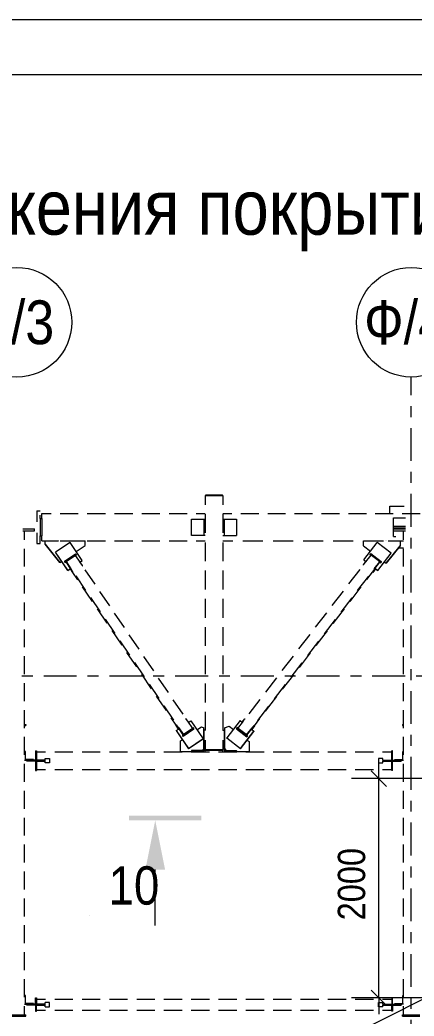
# Model space of a CAD drawing. Header units: millimetres. Extents: x -50 to 544, y -173 to 247.
# Drawn here: x 90.3 to 126.3, y 155.9 to 246.9 of the extents above; entities that cross this region are included whole.
import ezdxf

# ---------------------------------------------------------------- set-up
doc = ezdxf.new("R2010")
doc.units = ezdxf.units.MM
doc.linetypes.add('XKITLINE00', pattern=[0])
doc.linetypes.add('XKITLINE03', pattern=[6, 3, -1, 1, -1])
for name, color, linetype, lineweight in [('DrawingSheet', 5, 'Continuous', 0), ('OtherObjectType', 1, 'Continuous', 0), ('Part', 2, 'Continuous', 0), ('PartMark', 3, 'Continuous', 0), ('S-GRID', 1, 'Continuous', 0), ('Section', 6, 'Continuous', 0), ('Z-DIMENSIONS', 1, 'Continuous', 0)]:
    doc.layers.add(name, color=color, linetype=linetype, lineweight=lineweight)
doc.styles.add('GOST type A', font='ARIAL.TTF')

msp = doc.modelspace()

# ---------------------------------------------------------------- hatches: boundary and pattern name
at = {"layer": 'Section'}
for points in [[(100.225, 174.24), (106.825, 174.24), (106.825, 173.82), (100.225, 173.82)], [(102.625, 173.82), (103.525, 169.32), (101.725, 169.32)]]:
    msp.add_hatch(color=256, dxfattribs=at).paths.add_polyline_path(points, flags=17)

# ---------------------------------------------------------------- linework, layer by layer
at = {"layer": 'DrawingSheet', "linetype": 'XKITLINE00', "lineweight": 0}
for p, q in [((544.265, 246.854), (-49.735, 246.854)), ((539.265, 241.854), (-29.735, 241.854))]:
    msp.add_line(p, q, dxfattribs=at)
at = {"layer": 'Part', "linetype": 'XKITLINE00', "lineweight": 0}
for p, q in [((107.2, 203.469), (108.8, 203.469)), ((107.2, 203.469), (107.2, 202.611)), ((107.24, 203.482), (107.242, 203.509)), ((107.24, 203.469), (107.24, 203.482)), ((107.242, 203.509), (108.762, 203.509)), ((107.242, 203.469), (107.242, 203.509)), ((108.762, 203.469), (108.762, 203.509)), ((108.8, 203.469), (108.8, 202.611)), ((91.82, 202.06), (91.82, 201.06)), ((91.82, 202.06), (92.12, 202.06)), ((92.28, 201.81), (93.109, 201.81)), ((92.28, 201.36), (92.28, 201.81)), ((93.938, 201.81), (95.596, 201.81)), ((96.424, 201.81), (98.082, 201.81)), ((98.911, 201.81), (100.569, 201.81)), ((101.398, 201.81), (103.056, 201.81)), ((103.885, 201.81), (105.542, 201.81)), ((106.371, 201.81), (107.2, 201.81)), ((108.8, 201.81), (109.619, 201.81)), ((110.438, 201.81), (112.076, 201.81)), ((112.895, 201.81), (114.533, 201.81)), ((115.352, 201.81), (116.991, 201.81)), ((117.81, 201.81), (119.448, 201.81)), ((120.267, 201.81), (121.905, 201.81)), ((122.724, 201.81), (124.362, 201.81)), ((124.05, 201.81), (124.05, 202.489)), ((124.05, 202.489), (125.35, 202.489)), ((125.181, 201.81), (126.819, 201.81)), ((92.12, 201.36), (92.12, 201.648)), ((92.12, 201.36), (92.12, 199.76)), ((92.12, 201.36), (92.28, 201.36)), ((92.28, 201.36), (92.28, 199.76)), ((105.95, 199.809), (105.95, 201.309)), ((105.95, 201.309), (107.2, 201.309)), ((107.08, 199.809), (107.08, 201.309)), ((107.2, 201.752), (107.2, 200.034)), ((108.8, 201.752), (108.8, 200.034)), ((108.8, 201.31), (108.92, 201.31)), ((108.92, 201.31), (108.92, 199.81)), ((108.92, 201.31), (110.05, 201.31)), ((110.05, 201.31), (110.05, 199.81)), ((124.4, 201.41), (125.467, 201.41)), ((124.4, 200.64), (124.4, 201.41)), ((90.533, 200.4), (91.6, 200.4)), ((90.533, 200.24), (91.6, 200.24)), ((90.7, 199.422), (90.7, 200.24)), ((91.6, 200.24), (91.6, 200.4)), ((91.82, 200.06), (91.82, 199.06)), ((124.4, 200.48), (124.4, 200.64)), ((125.467, 200.64), (124.4, 200.64)), ((125.467, 200.48), (124.4, 200.48)), ((124.4, 200.4), (124.4, 200.48)), ((124.4, 200.24), (124.4, 200.4)), ((124.4, 200.4), (125.467, 200.4)), ((124.4, 200.24), (125.467, 200.24)), ((124.4, 199.71), (124.4, 200.24)), ((125.3, 199.422), (125.3, 200.24)), ((92.12, 199.06), (92.12, 199.76)), ((92.12, 199.76), (92.28, 199.76)), ((92.28, 199.31), (92.28, 199.76)), ((92.28, 199.31), (93.109, 199.31)), ((92.57, 199.014), (92.57, 199.309)), ((92.57, 199.309), (93.79, 199.309)), ((94.842, 199.171), (93.516, 198.28)), ((93.743, 199.309), (93.743, 199.31)), ((93.823, 199.309), (93.823, 199.31)), ((93.938, 199.31), (95.596, 199.31)), ((95.961, 197.521), (94.842, 199.171)), ((95.01, 199.309), (96.231, 199.309)), ((96.231, 198.895), (96.231, 199.309)), ((96.424, 199.31), (98.082, 199.31)), ((98.911, 199.31), (100.569, 199.31)), ((101.398, 199.31), (103.056, 199.31)), ((103.884, 199.31), (105.542, 199.31)), ((107.2, 199.809), (105.95, 199.809)), ((106.371, 199.31), (107.2, 199.31)), ((107.2, 199.175), (107.2, 197.457)), ((108.8, 199.81), (108.92, 199.81)), ((108.8, 199.31), (109.717, 199.31)), ((108.8, 199.175), (108.8, 197.457)), ((108.92, 199.81), (110.05, 199.81)), ((110.633, 199.31), (112.467, 199.31)), ((113.383, 199.31), (115.217, 199.31)), ((116.133, 199.31), (117.967, 199.31)), ((118.883, 199.31), (120.717, 199.31)), ((121.633, 199.31), (123.467, 199.31)), ((121.645, 198.858), (121.645, 199.309)), ((121.645, 199.309), (122.766, 199.309)), ((121.672, 197.591), (122.889, 199.171)), ((124.159, 198.202), (122.889, 199.171)), ((123.66, 199.309), (123.66, 199.31)), ((123.74, 199.309), (123.74, 199.31)), ((123.886, 199.309), (125.006, 199.309)), ((124.05, 199.309), (124.05, 199.31)), ((124.383, 199.31), (125.3, 199.31)), ((124.4, 199.71), (124.607, 199.71)), ((125.006, 199.309), (125.006, 198.858)), ((90.7, 196.967), (90.7, 198.603)), ((91.82, 199.06), (92.12, 199.06)), ((92.57, 199.007), (92.57, 199.014)), ((93.91, 197.336), (92.57, 199.014)), ((92.57, 199.007), (93.91, 197.328)), ((94.635, 196.63), (93.516, 198.28)), ((93.516, 198.28), (93.516, 198.272)), ((94.635, 196.622), (93.516, 198.272)), ((95.405, 198.341), (96.231, 198.895)), ((95.409, 198.336), (96.231, 198.888)), ((96.231, 198.888), (96.231, 198.895)), ((121.645, 198.85), (121.645, 198.858)), ((121.645, 198.858), (122.277, 198.376)), ((121.645, 198.85), (122.273, 198.371)), ((122.942, 196.622), (124.159, 198.202)), ((122.942, 196.614), (124.159, 198.195)), ((125.006, 198.858), (123.709, 197.284)), ((123.709, 197.276), (125.006, 198.85)), ((124.159, 198.195), (124.159, 198.202)), ((124.874, 198.689), (125.3, 198.689)), ((125.006, 198.85), (125.006, 198.858)), ((125.3, 196.967), (125.3, 198.603)), ((93.91, 197.336), (94.076, 197.447)), ((93.91, 197.328), (94.079, 197.442)), ((93.91, 197.328), (93.91, 197.336)), ((94.353, 197.455), (95.348, 198.123)), ((94.353, 197.455), (94.353, 197.401)), ((94.353, 197.455), (94.398, 197.389)), ((94.353, 197.401), (94.398, 197.335)), ((94.398, 197.389), (95.393, 198.057)), ((94.398, 197.335), (94.481, 197.391)), ((94.398, 197.335), (94.398, 197.389)), ((94.481, 197.435), (95.31, 197.992)), ((94.481, 197.392), (94.481, 197.435)), ((94.481, 197.435), (94.927, 196.776)), ((94.877, 196.808), (94.481, 197.392)), ((95.31, 197.992), (95.756, 197.333)), ((95.33, 197.962), (95.393, 198.004)), ((95.348, 198.123), (95.393, 198.057)), ((95.393, 198.057), (95.393, 198.004)), ((95.726, 197.378), (95.746, 197.391)), ((95.97, 197.061), (95.746, 197.391)), ((95.753, 197.381), (95.961, 197.521)), ((95.756, 197.376), (95.961, 197.513)), ((95.961, 197.513), (95.961, 197.521)), ((121.635, 197.132), (121.879, 197.449)), ((121.672, 197.591), (121.871, 197.439)), ((121.672, 197.583), (121.672, 197.591)), ((121.672, 197.583), (121.868, 197.434)), ((121.841, 197.363), (122.348, 198.022)), ((121.879, 197.449), (121.897, 197.435)), ((122.318, 198.155), (122.269, 198.092)), ((122.269, 198.092), (123.221, 197.365)), ((122.269, 198.039), (122.269, 198.092)), ((122.269, 198.039), (122.327, 197.994)), ((122.318, 198.155), (123.27, 197.429)), ((123.142, 197.416), (122.348, 198.022)), ((122.635, 196.757), (123.142, 197.416)), ((122.711, 196.814), (123.142, 197.374)), ((123.142, 197.374), (123.142, 197.416)), ((123.142, 197.373), (123.221, 197.312)), ((123.221, 197.365), (123.27, 197.429)), ((123.221, 197.312), (123.27, 197.375)), ((123.221, 197.365), (123.221, 197.312)), ((123.27, 197.429), (123.27, 197.375)), ((123.547, 197.4), (123.709, 197.276)), ((123.551, 197.405), (123.709, 197.284)), ((123.709, 197.276), (123.709, 197.284)), ((94.635, 196.63), (94.851, 196.775)), ((94.635, 196.622), (94.851, 196.767)), ((94.635, 196.622), (94.635, 196.63)), ((94.851, 196.79), (94.884, 196.812)), ((94.851, 196.79), (95.074, 196.46)), ((94.851, 196.752), (94.851, 196.79)), ((94.851, 196.752), (95.074, 196.422)), ((95.108, 196.482), (94.884, 196.812)), ((95.074, 196.46), (95.108, 196.482)), ((95.074, 196.422), (95.074, 196.46)), ((95.074, 196.422), (95.108, 196.444)), ((95.544, 195.772), (95.094, 196.435)), ((95.108, 196.444), (95.108, 196.482)), ((95.95, 197.048), (95.97, 197.061)), ((95.967, 197.022), (95.97, 197.023)), ((95.97, 197.023), (95.97, 197.061)), ((96.203, 196.675), (97.096, 195.358)), ((107.2, 196.599), (107.2, 194.881)), ((108.8, 196.599), (108.8, 194.881)), ((120.32, 195.386), (121.334, 196.704)), ((121.635, 197.096), (121.635, 197.132)), ((121.635, 197.132), (121.653, 197.119)), ((121.961, 195.786), (122.475, 196.454)), ((122.704, 196.819), (122.461, 196.503)), ((122.461, 196.503), (122.461, 196.465)), ((122.461, 196.503), (122.493, 196.479)), ((122.461, 196.465), (122.493, 196.441)), ((122.493, 196.479), (122.736, 196.795)), ((122.736, 196.757), (122.493, 196.441)), ((122.493, 196.441), (122.493, 196.479)), ((122.704, 196.819), (122.736, 196.795)), ((122.736, 196.795), (122.736, 196.757)), ((122.736, 196.779), (122.942, 196.622)), ((122.736, 196.772), (122.942, 196.614)), ((122.942, 196.614), (122.942, 196.622)), ((90.7, 194.512), (90.7, 196.148)), ((95.374, 196.118), (96.267, 194.801)), ((121.113, 194.781), (122.128, 196.099)), ((125.3, 194.512), (125.3, 196.148)), ((96.894, 193.781), (95.994, 195.108)), ((97.542, 194.7), (98.435, 193.383)), ((118.798, 193.409), (119.812, 194.727)), ((120.418, 193.782), (121.447, 195.118)), ((90.7, 192.057), (90.7, 193.693)), ((96.713, 194.143), (97.606, 192.826)), ((107.2, 194.022), (107.2, 192.304)), ((108.8, 194.022), (108.8, 192.304)), ((119.592, 192.804), (120.606, 194.122)), ((125.3, 192.057), (125.3, 193.693)), ((98.244, 191.79), (97.344, 193.117)), ((98.881, 192.724), (99.774, 191.407)), ((117.277, 191.432), (118.291, 192.75)), ((118.876, 191.778), (119.904, 193.114)), ((98.053, 192.167), (98.945, 190.851)), ((118.07, 190.827), (119.085, 192.145)), ((90.7, 189.602), (90.7, 191.238)), ((99.593, 189.8), (98.694, 191.127)), ((107.2, 191.446), (107.2, 189.728)), ((108.8, 191.446), (108.8, 189.728)), ((117.333, 189.775), (118.362, 191.111)), ((125.3, 189.602), (125.3, 191.238)), ((99.392, 190.192), (100.285, 188.875)), ((100.221, 190.749), (101.114, 189.432)), ((115.755, 189.456), (116.769, 190.774)), ((116.549, 188.85), (117.563, 190.168)), ((100.943, 187.809), (100.043, 189.136)), ((115.791, 187.771), (116.819, 189.107)), ((90.7, 187.147), (90.7, 188.783)), ((100.731, 188.217), (101.624, 186.9)), ((101.56, 188.774), (102.453, 187.457)), ((107.2, 188.869), (107.2, 187.151)), ((108.8, 188.869), (108.8, 187.151)), ((114.233, 187.479), (115.248, 188.797)), ((115.027, 186.873), (116.042, 188.191)), ((125.3, 187.147), (125.3, 188.783)), ((102.293, 185.818), (101.393, 187.146)), ((102.899, 186.798), (103.792, 185.482)), ((112.712, 185.502), (113.726, 186.82)), ((114.249, 185.767), (115.277, 187.103)), ((90.7, 184.692), (90.7, 186.328)), ((102.07, 186.242), (102.963, 184.925)), ((107.199, 186.292), (107.199, 184.575)), ((108.799, 186.292), (108.799, 184.575)), ((113.506, 184.897), (114.52, 186.214)), ((125.3, 184.692), (125.3, 186.328)), ((103.643, 183.828), (102.743, 185.155)), ((104.239, 184.823), (105.132, 183.506)), ((111.19, 183.525), (112.205, 184.843)), ((112.706, 183.763), (113.735, 185.099)), ((90.7, 182.237), (90.7, 183.873)), ((103.41, 184.266), (104.303, 182.949)), ((107.199, 183.716), (107.199, 181.998)), ((108.799, 183.716), (108.799, 181.998)), ((111.984, 182.92), (112.998, 184.238)), ((125.3, 182.237), (125.3, 183.873)), ((104.542, 182.501), (104.092, 183.164)), ((105.435, 183.101), (105.416, 183.087)), ((105.659, 182.771), (105.435, 183.101)), ((105.578, 182.848), (106.024, 182.19)), ((105.659, 182.771), (105.639, 182.757)), ((105.646, 182.747), (105.875, 182.9)), ((105.659, 182.756), (105.659, 182.771)), ((105.875, 182.9), (106.994, 181.25)), ((110.371, 182.908), (109.155, 181.328)), ((110.176, 182.207), (110.683, 182.866)), ((110.371, 182.908), (110.588, 182.743)), ((110.577, 182.766), (110.821, 183.082)), ((110.595, 182.752), (110.577, 182.766)), ((110.577, 182.751), (110.577, 182.766)), ((110.821, 183.082), (110.839, 183.068)), ((111.678, 182.427), (112.192, 183.095)), ((90.7, 182.548), (90.8, 182.548)), ((90.7, 182.468), (90.8, 182.468)), ((90.8, 182.548), (90.8, 182.468)), ((104.573, 182.522), (104.54, 182.499)), ((104.54, 182.461), (104.54, 182.499)), ((104.54, 182.499), (104.764, 182.169)), ((104.753, 182.147), (104.54, 182.461)), ((104.548, 182.009), (104.798, 182.177)), ((104.548, 182.009), (104.548, 182.002)), ((104.548, 182.009), (105.667, 180.359)), ((104.548, 182.002), (105.667, 180.351)), ((104.797, 182.192), (104.573, 182.522)), ((104.749, 182.291), (105.196, 181.633)), ((104.797, 182.192), (104.764, 182.169)), ((104.764, 182.169), (104.764, 182.154)), ((104.797, 182.176), (104.797, 182.192)), ((105.176, 181.619), (104.797, 182.177)), ((106.112, 182.248), (105.117, 181.58)), ((106.156, 182.182), (105.162, 181.514)), ((106.156, 182.129), (105.162, 181.461)), ((106.156, 182.182), (106.112, 182.248)), ((106.156, 182.129), (106.156, 182.182)), ((106.438, 182.07), (106.849, 182.346)), ((106.849, 182.346), (107.059, 182.257)), ((107.059, 180.351), (107.059, 182.257)), ((107.199, 182.049), (107.079, 182.049)), ((107.079, 182.049), (107.079, 180.169)), ((108.799, 182.049), (108.919, 182.049)), ((108.919, 182.049), (108.919, 180.169)), ((108.939, 182.259), (109.366, 182.413)), ((108.939, 182.259), (108.939, 180.343)), ((109.366, 182.413), (109.759, 182.113)), ((110.043, 182.208), (110.092, 182.271)), ((110.996, 181.482), (110.043, 182.208)), ((110.043, 182.208), (110.043, 182.155)), ((110.043, 182.155), (110.996, 181.428)), ((111.045, 181.545), (110.092, 182.271)), ((110.425, 180.359), (111.641, 181.939)), ((110.425, 180.351), (111.641, 181.932)), ((110.97, 181.602), (111.477, 182.261)), ((110.991, 181.586), (111.403, 182.122)), ((111.403, 182.136), (111.646, 182.452)), ((111.435, 182.112), (111.403, 182.136)), ((111.403, 182.121), (111.403, 182.136)), ((111.403, 182.121), (111.641, 181.939)), ((111.678, 182.428), (111.435, 182.112)), ((111.435, 182.097), (111.435, 182.112)), ((111.446, 182.088), (111.678, 182.39)), ((111.641, 181.939), (111.641, 181.932)), ((111.646, 182.452), (111.678, 182.428)), ((111.678, 182.39), (111.678, 182.428)), ((125.2, 182.548), (125.3, 182.548)), ((125.2, 182.548), (125.2, 182.468)), ((125.2, 182.468), (125.3, 182.468)), ((90.7, 179.782), (90.7, 181.418)), ((104.942, 181.065), (105.108, 181.177)), ((104.942, 180.057), (104.942, 181.065)), ((105.162, 181.514), (105.117, 181.58)), ((105.117, 181.58), (105.117, 181.527)), ((105.162, 181.461), (105.117, 181.527)), ((105.162, 181.514), (105.162, 181.461)), ((105.667, 180.359), (106.994, 181.25)), ((106.994, 181.243), (105.667, 180.351)), ((106.994, 181.25), (106.994, 181.243)), ((107.199, 181.139), (107.199, 180.28)), ((108.799, 181.139), (108.799, 180.28)), ((109.155, 181.328), (110.425, 180.359)), ((109.155, 181.32), (109.155, 181.328)), ((110.425, 180.351), (109.155, 181.32)), ((110.996, 181.482), (111.045, 181.545)), ((110.996, 181.428), (111.045, 181.492)), ((110.996, 181.428), (110.996, 181.482)), ((111.033, 181.142), (111.192, 181.021)), ((111.045, 181.492), (111.045, 181.545)), ((111.192, 181.021), (111.192, 180.057)), ((125.3, 179.782), (125.3, 181.418)), ((90.77, 180.089), (90.7, 180.089)), ((90.77, 179.359), (90.77, 180.089)), ((91.7, 180.149), (91.7, 179.289)), ((91.7, 180.149), (91.78, 180.149)), ((91.78, 180.149), (91.78, 179.289)), ((91.78, 180.049), (92.612, 180.049)), ((93.444, 180.049), (95.107, 180.049)), ((95.939, 180.049), (97.603, 180.049)), ((98.434, 180.049), (100.098, 180.049)), ((100.93, 180.049), (102.593, 180.049)), ((103.425, 180.049), (105.089, 180.049)), ((104.942, 180.049), (104.942, 180.057)), ((105.949, 180.057), (104.942, 180.057)), ((105.667, 180.351), (105.667, 180.359)), ((105.92, 180.049), (107.584, 180.049)), ((106.899, 180.191), (105.949, 180.191)), ((105.949, 180.191), (105.949, 180.169)), ((105.949, 180.189), (106.899, 180.189)), ((107.079, 180.169), (105.949, 180.169)), ((105.949, 180.169), (105.949, 180.049)), ((107.059, 180.351), (106.899, 180.191)), ((107.059, 180.348), (106.899, 180.189)), ((106.899, 180.189), (106.899, 180.191)), ((107.059, 180.348), (107.059, 180.351)), ((107.199, 180.289), (108.787, 180.289)), ((107.199, 180.049), (107.199, 180.28)), ((107.239, 180.288), (107.239, 180.221)), ((107.239, 180.288), (108.759, 180.288)), ((107.239, 180.248), (108.759, 180.248)), ((107.239, 180.221), (108.759, 180.221)), ((108.416, 180.049), (110.079, 180.049)), ((108.759, 180.221), (108.759, 180.288)), ((108.799, 180.049), (108.799, 180.28)), ((108.919, 180.169), (110.049, 180.169)), ((108.939, 180.356), (109.099, 180.196)), ((108.939, 180.343), (109.099, 180.183)), ((109.099, 180.183), (109.099, 180.196)), ((109.099, 180.196), (110.049, 180.196)), ((109.099, 180.183), (110.049, 180.183)), ((110.049, 180.169), (110.049, 180.196)), ((110.049, 180.169), (110.049, 180.049)), ((111.192, 180.057), (110.049, 180.057)), ((110.425, 180.359), (110.425, 180.351)), ((110.911, 180.049), (112.575, 180.049)), ((111.192, 180.049), (111.192, 180.057)), ((113.407, 180.049), (115.07, 180.049)), ((115.902, 180.049), (117.566, 180.049)), ((118.397, 180.049), (120.061, 180.049)), ((120.893, 180.049), (122.556, 180.049)), ((123.388, 180.049), (124.22, 180.049)), ((124.3, 180.149), (124.22, 180.149)), ((124.22, 179.289), (124.22, 180.149)), ((124.3, 179.289), (124.3, 180.149)), ((125.23, 179.359), (125.23, 180.089)), ((125.23, 180.089), (125.3, 180.089)), ((90.7, 179.289), (90.9, 179.289)), ((91.5, 179.359), (90.77, 179.359)), ((92.58, 179.289), (90.9, 179.289)), ((90.9, 179.209), (90.9, 179.289)), ((92.58, 179.209), (90.9, 179.209)), ((91.5, 179.289), (91.5, 179.359)), ((91.7, 179.289), (91.78, 179.289)), ((91.7, 179.209), (91.7, 178.349)), ((91.7, 179.209), (91.78, 179.209)), ((91.78, 179.299), (92.567, 179.299)), ((91.78, 179.209), (91.78, 178.349)), ((91.78, 179.199), (92.58, 179.199)), ((92.58, 179.449), (92.98, 179.449)), ((92.58, 179.289), (92.58, 179.449)), ((92.58, 179.209), (92.58, 179.289)), ((92.58, 179.049), (92.58, 179.209)), ((92.98, 179.449), (92.98, 179.049)), ((123.42, 179.449), (123.02, 179.449)), ((123.02, 179.449), (123.02, 179.049)), ((123.42, 179.289), (123.42, 179.449)), ((123.42, 179.299), (124.22, 179.299)), ((123.42, 179.289), (123.42, 179.209)), ((123.42, 179.289), (125.1, 179.289)), ((123.42, 179.049), (123.42, 179.209)), ((123.42, 179.209), (125.1, 179.209)), ((123.42, 179.199), (124.207, 179.199)), ((124.3, 179.289), (124.22, 179.289)), ((124.3, 179.209), (124.22, 179.209)), ((124.22, 178.349), (124.22, 179.209)), ((124.3, 178.349), (124.3, 179.209)), ((124.5, 179.289), (124.5, 179.359)), ((124.5, 179.359), (125.23, 179.359)), ((125.1, 179.289), (125.1, 179.209)), ((125.1, 179.289), (125.3, 179.289)), ((90.7, 177.327), (90.7, 178.963)), ((91.7, 178.349), (91.78, 178.349)), ((91.78, 178.449), (92.612, 178.449)), ((92.98, 179.049), (92.58, 179.049)), ((93.444, 178.449), (95.107, 178.449)), ((95.939, 178.449), (97.603, 178.449)), ((98.434, 178.449), (100.098, 178.449)), ((100.93, 178.449), (102.593, 178.449)), ((103.425, 178.449), (105.089, 178.449)), ((105.92, 178.449), (107.584, 178.449)), ((108.416, 178.449), (110.079, 178.449)), ((110.911, 178.449), (112.575, 178.449)), ((113.407, 178.449), (115.07, 178.449)), ((115.902, 178.449), (117.566, 178.449)), ((118.397, 178.449), (120.061, 178.449)), ((120.893, 178.449), (122.556, 178.449)), ((123.02, 179.049), (123.42, 179.049)), ((123.388, 178.449), (124.22, 178.449)), ((124.3, 178.349), (124.22, 178.349)), ((125.3, 177.327), (125.3, 178.963)), ((90.7, 174.872), (90.7, 176.508)), ((125.3, 174.872), (125.3, 176.508)), ((90.7, 172.417), (90.7, 174.053)), ((125.3, 172.417), (125.3, 174.053)), ((90.7, 169.962), (90.7, 171.598)), ((125.3, 169.962), (125.3, 171.598)), ((90.7, 167.507), (90.7, 169.143)), ((125.3, 167.507), (125.3, 169.143)), ((90.7, 165.052), (90.7, 166.688)), ((125.3, 165.052), (125.3, 166.688)), ((90.7, 162.597), (90.7, 164.233)), ((125.3, 162.597), (125.3, 164.233)), ((90.7, 160.142), (90.7, 161.778)), ((125.3, 160.142), (125.3, 161.778)), ((90.7, 157.687), (90.7, 159.323)), ((125.3, 157.687), (125.3, 159.323)), ((90.77, 157.84), (90.7, 157.84)), ((90.77, 157.84), (90.7, 157.84)), ((90.77, 157.11), (90.77, 157.84)), ((90.77, 157.84), (90.77, 157.84)), ((91.7, 157.04), (91.7, 157.6)), ((91.7, 157.6), (91.78, 157.6)), ((91.7, 157.6), (91.7, 157.6)), ((91.7, 157.6), (91.78, 157.6)), ((91.78, 157.6), (91.78, 157.04)), ((91.78, 157.6), (91.78, 157.6)), ((91.78, 157.5), (92.612, 157.5)), ((91.78, 157.5), (92.612, 157.5)), ((93.444, 157.5), (95.107, 157.5)), ((93.444, 157.5), (95.107, 157.5)), ((95.939, 157.5), (97.603, 157.5)), ((95.939, 157.5), (97.603, 157.5)), ((98.434, 157.5), (100.098, 157.5)), ((98.434, 157.5), (100.098, 157.5)), ((100.93, 157.5), (102.593, 157.5)), ((100.93, 157.5), (102.593, 157.5)), ((103.425, 157.5), (105.089, 157.5)), ((103.425, 157.5), (105.089, 157.5)), ((105.92, 157.5), (107.584, 157.5)), ((105.92, 157.5), (107.584, 157.5)), ((108.416, 157.5), (110.079, 157.5)), ((108.416, 157.5), (110.079, 157.5)), ((110.911, 157.5), (112.575, 157.5)), ((110.911, 157.5), (112.575, 157.5)), ((113.407, 157.5), (115.07, 157.5)), ((113.407, 157.5), (115.07, 157.5)), ((115.902, 157.5), (117.566, 157.5)), ((115.902, 157.5), (117.566, 157.5)), ((118.397, 157.5), (120.061, 157.5)), ((118.397, 157.5), (120.061, 157.5)), ((120.893, 157.5), (122.556, 157.5)), ((120.893, 157.5), (122.556, 157.5)), ((123.388, 157.5), (124.22, 157.5)), ((123.388, 157.5), (124.22, 157.5)), ((124.3, 157.6), (124.22, 157.6)), ((124.22, 157.6), (124.22, 157.04)), ((124.3, 157.6), (124.22, 157.6)), ((124.22, 157.6), (124.22, 157.6)), ((124.3, 157.04), (124.3, 157.6)), ((124.3, 157.6), (124.3, 157.6)), ((125.23, 157.11), (125.23, 157.84)), ((125.23, 157.84), (125.3, 157.84)), ((125.23, 157.84), (125.23, 157.84)), ((125.23, 157.84), (125.3, 157.84)), ((90.7, 157.04), (91.5, 157.04)), ((90.7, 156.05), (90.7, 156.868)), ((91.5, 157.11), (90.77, 157.11)), ((91.5, 157.11), (90.77, 157.11)), ((92.58, 157.04), (90.9, 157.04)), ((90.9, 156.96), (90.9, 157.04)), ((92.58, 156.96), (90.9, 156.96)), ((91.5, 157.04), (91.5, 157.11)), ((91.5, 157.11), (91.5, 157.11)), ((91.5, 157.04), (91.7, 157.04)), ((91.7, 156.96), (91.7, 156.4)), ((91.7, 156.4), (91.78, 156.4)), ((91.78, 157.05), (92.58, 157.05)), ((91.78, 157.04), (92.58, 157.04)), ((91.78, 156.4), (91.78, 156.96)), ((91.78, 156.95), (92.58, 156.95)), ((91.78, 156.95), (92.567, 156.95)), ((91.78, 156.5), (92.612, 156.5)), ((92.98, 157.2), (92.58, 157.2)), ((92.58, 157.04), (92.58, 157.2)), ((92.58, 156.96), (92.58, 157.04)), ((92.58, 156.8), (92.58, 156.96)), ((92.58, 156.8), (92.98, 156.8)), ((92.98, 156.8), (92.98, 157.2)), ((93.444, 156.5), (95.107, 156.5)), ((95.939, 156.5), (97.603, 156.5)), ((98.434, 156.5), (100.098, 156.5)), ((100.93, 156.5), (102.593, 156.5)), ((103.425, 156.5), (105.089, 156.5)), ((105.92, 156.5), (107.584, 156.5)), ((108.416, 156.5), (110.079, 156.5)), ((110.911, 156.5), (112.575, 156.5)), ((113.407, 156.5), (115.07, 156.5)), ((115.902, 156.5), (117.566, 156.5)), ((118.397, 156.5), (120.061, 156.5)), ((120.893, 156.5), (122.556, 156.5)), ((123.02, 156.8), (123.02, 157.2)), ((123.02, 157.2), (123.42, 157.2)), ((123.42, 156.8), (123.02, 156.8)), ((123.388, 156.5), (124.22, 156.5)), ((123.42, 157.04), (123.42, 157.2)), ((123.42, 157.05), (124.207, 157.05)), ((123.42, 157.04), (123.42, 156.96)), ((123.42, 157.04), (125.1, 157.04)), ((123.42, 157.04), (124.22, 157.04)), ((123.42, 156.8), (123.42, 156.96)), ((123.42, 156.96), (125.1, 156.96)), ((123.42, 156.95), (124.22, 156.95)), ((124.201, 156.95), (124.22, 156.95)), ((124.22, 156.4), (124.22, 156.96)), ((124.3, 156.4), (124.22, 156.4)), ((124.3, 157.04), (124.5, 157.04)), ((124.3, 156.96), (124.3, 156.4)), ((124.5, 157.04), (124.5, 157.11)), ((124.5, 157.11), (125.23, 157.11)), ((124.5, 157.11), (124.5, 157.11)), ((124.5, 157.11), (125.23, 157.11)), ((125.3, 157.04), (124.5, 157.04)), ((125.1, 157.04), (125.1, 156.96)), ((125.3, 156.05), (125.3, 156.868)), ((89.2, 156.05), (90.8, 156.05)), ((89.2, 155.95), (90.8, 155.95)), ((90.8, 155.95), (90.8, 156.05)), ((125.2, 155.95), (125.2, 156.05)), ((125.2, 156.05), (126.8, 156.05)), ((125.2, 155.95), (126.8, 155.95))]:
    msp.add_line(p, q, dxfattribs=at)
at = {"layer": 'PartMark', "linetype": 'XKITLINE00', "lineweight": 0}
msp.add_line((127.272, 157.595), (116.801, 152.316), dxfattribs=at)
at = {"layer": 'S-GRID', "linetype": 'XKITLINE03', "lineweight": 0}
for p, q in [((126, -15.396), (126, 214.261)), ((-15.55, 187), (215.685, 187))]:
    msp.add_line(p, q, dxfattribs=at)
at = {"layer": 'S-GRID', "linetype": 'XKITLINE00', "lineweight": 0}
for centre in [(90, 219.261), (126, 219.261)]:
    msp.add_circle(centre, 5, dxfattribs=at)
at = {"layer": 'Section', "linetype": 'XKITLINE00', "lineweight": 0}
for p, q in [((102.625, 164.22), (102.625, 169.32)), ((96.625, 165.119), (96.625, 165.12)), ((96.625, 165.119), (96.625, 165.119))]:
    msp.add_line(p, q, dxfattribs=at)
at = {"layer": 'Z-DIMENSIONS', "linetype": 'XKITLINE00', "lineweight": 0}
for p, q in [((123.049, 177.615), (123.049, 179.115)), ((122.341, 178.322), (123.756, 176.908)), ((138.898, 177.615), (120.549, 177.615)), ((123.049, 157.618), (123.049, 177.615)), ((122.341, 158.325), (123.756, 156.911)), ((140.755, 157.618), (120.549, 157.618)), ((123.049, 157.618), (123.049, 156.118))]:
    msp.add_line(p, q, dxfattribs=at)
at = {"layer": 'Z-DIMENSIONS'}
for p in [(123.049, 177.615), (123.049, 157.618)]:
    msp.add_point(p, dxfattribs=at)

# ---------------------------------------------------------------- texts
at = {"layer": 'OtherObjectType', "style": 'GOST type A', "width": 0.85}
msp.add_text('Схема расположения покрытия на отм. +18.800', height=5, dxfattribs=at).set_placement((45.303, 227.255))
at = {"layer": 'S-GRID', "style": 'GOST type A', "width": 0.85}
for s, p in [('Ф/3', (85.829, 217.261)), ('Ф/4', (121.701, 217.261))]:
    msp.add_text(s, height=4, dxfattribs=at).set_placement(p)
at = {"layer": 'Section', "style": 'GOST type A', "width": 0.85}
msp.add_text('10', height=3.5, dxfattribs=at).set_placement((98.375, 166.119))
at = {"layer": 'Z-DIMENSIONS', "style": 'GOST type A', "width": 0.85}
msp.add_text('2000', height=2.5, rotation=90.00021, dxfattribs=at).set_placement((121.799, 164.687))

doc.saveas('drawing.dxf')
